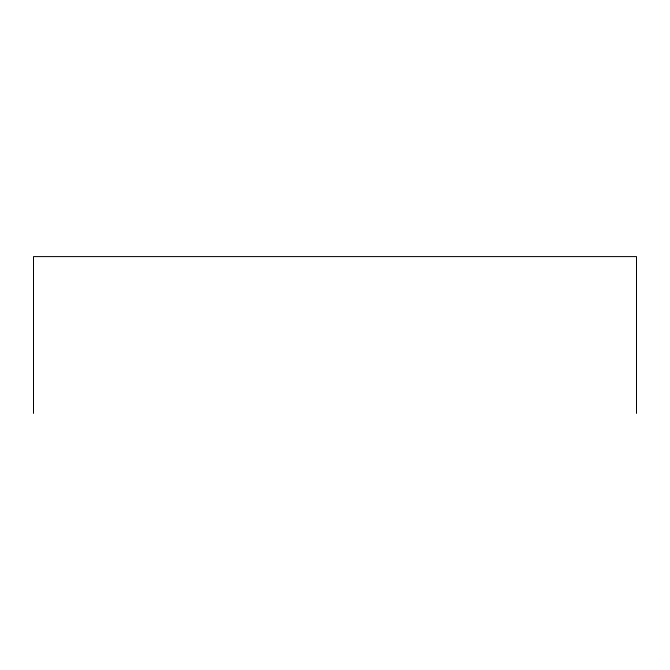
<?xml version="1.0" encoding="UTF-8"?>
<svg xmlns="http://www.w3.org/2000/svg" width="670" height="670" viewBox="0 0 670 670"><rect width="100%" height="100%" fill="white"/><g stroke="black" fill="none" stroke-linecap="round" stroke-linejoin="round"><path stroke-width="1" d="M636.5 413.407L636.5 256.593L33.5 256.593L33.5 413.407"/></g></svg>
